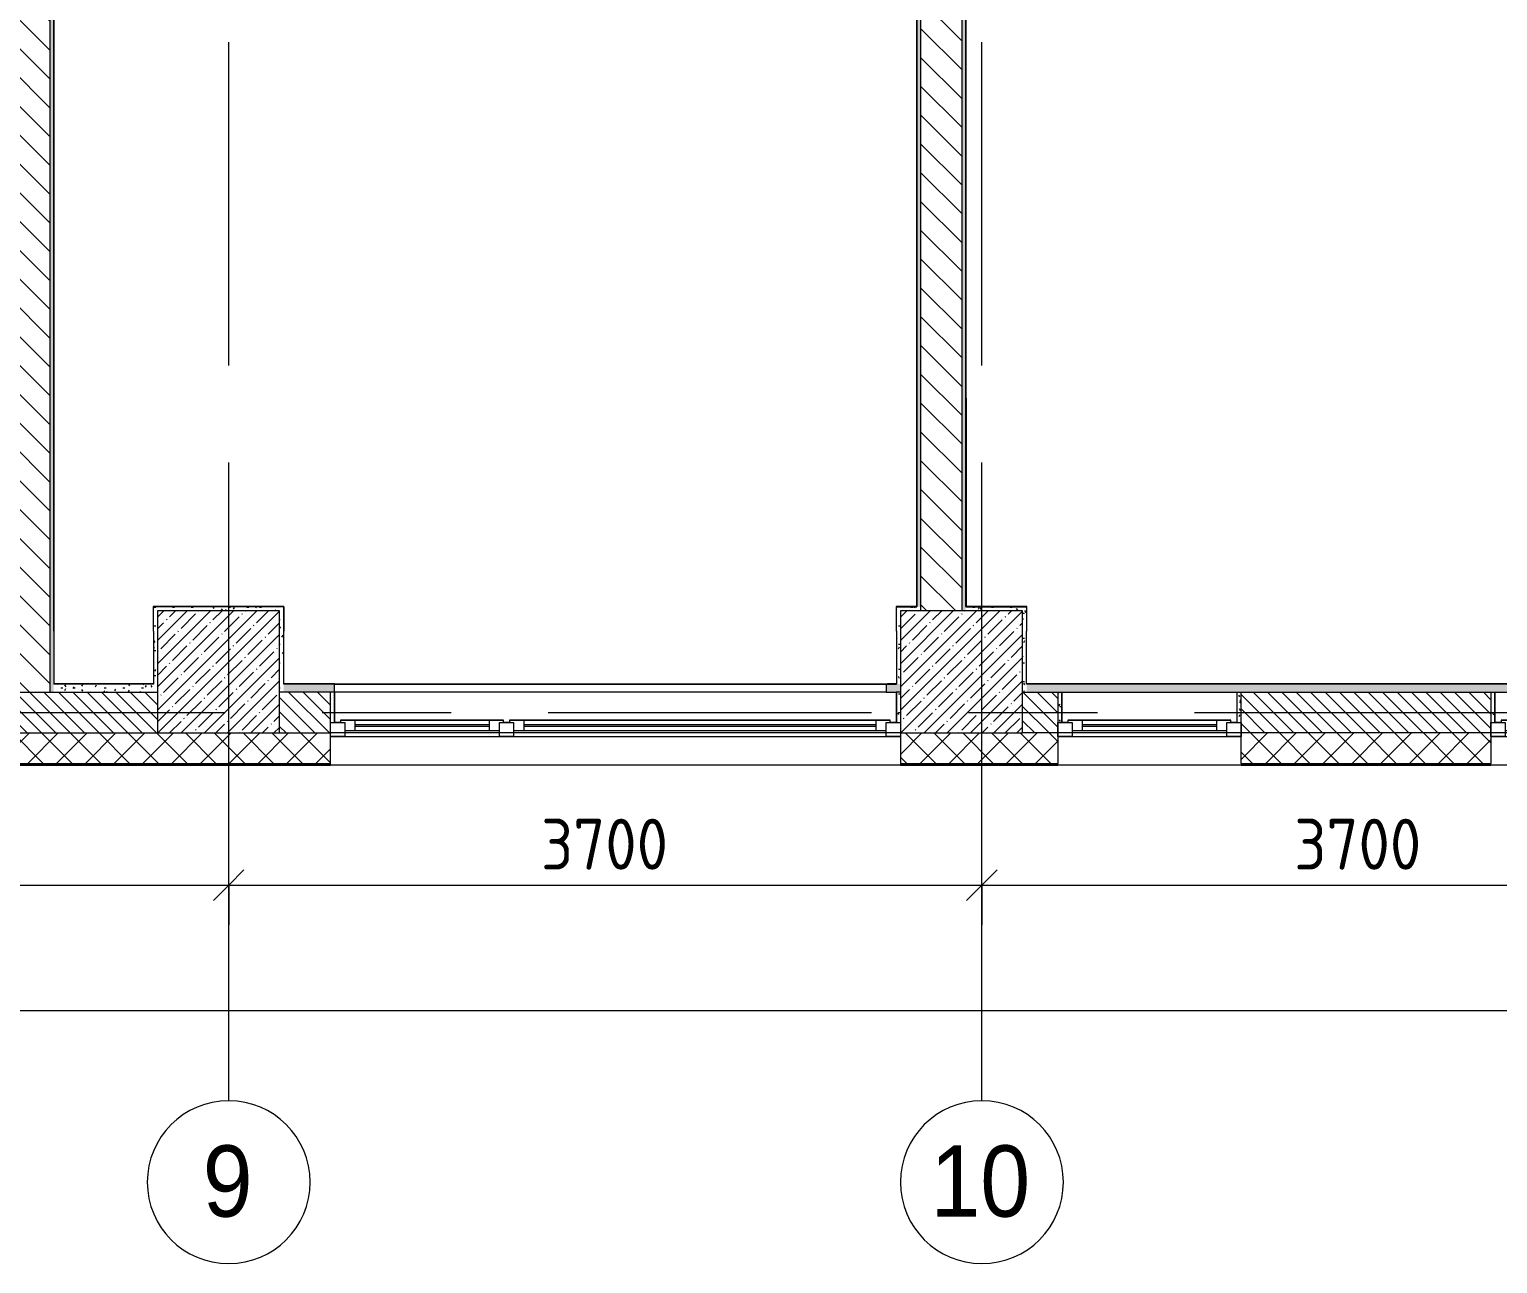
# Model space of a CAD drawing. Header units: millimetres. Extents: x -5524 to 188508, y -8553 to 29000.
# Drawn here: x 24931 to 32143, y -2706 to 3355 of the extents above; entities that cross this region are included whole.
import ezdxf

# ---------------------------------------------------------------- set-up
doc = ezdxf.new("R2010")
doc.units = ezdxf.units.MM
doc.linetypes.add('Осевая', pattern=[3175, 635, -476.25, 1587.5, -476.25])
for name, color, linetype, lineweight in [('A-ANNO-DIMS', 7, 'Continuous', 9), ('A-ANNO-DIMS-100', 7, 'Continuous', 9), ('A-GLAZ', 7, 'Continuous', 9), ('A-GLAZ-1', 7, 'Continuous', 13), ('A-WALL', 7, 'Continuous', 9), ('I-WALL', 7, 'Continuous', 9), ('S-COLS', 7, 'Continuous', 9), ('Оси', 7, 'Continuous', 9), ('Оси-1', 7, 'Continuous', 20), ('Оси-2', 7, 'Осевая', 9)]:
    doc.layers.add(name, color=color, linetype=linetype, lineweight=lineweight)
doc.layers.add('A-WALL-1', color=7, linetype='Continuous', lineweight=9, true_color=0x3c3c3c)
doc.layers.add('A-WALL-FNSH-1', color=7, linetype='Continuous', lineweight=9, true_color=0x3c3c3c)
doc.styles.add('Arial', font='arial.ttf', dxfattribs={"width": 0.9, "height": 350})
doc.styles.add('ISOCPEUR', font='isocpeur.ttf', dxfattribs={"width": 0.9, "height": 250})
doc.dimstyles.new('ISO-2_5_0_9К_БОЛЬШОЙ', dxfattribs={"dimscale": 304.8, "dimtxt": 248.995294, "dimasz": 0.492126, "dimexe": 0.393701, "dimexo": 0.984252, "dimgap": 0, "dimtad": 1, "dimdec": 0, "dimrnd": 10, "dimzin": 0, "dimdsep": 46, "dimtxsty": 'ISOCPEUR', "dimblk1": 'OBLIQUE', "dimblk2": 'OBLIQUE', "dimsah": 1, "dimcen": 0.09, "dimdle": 0.393701, "dimazin": 0, "dimtfac": 1, "dimtdec": 4, "dimtix": 1, "dimtmove": 0, "dimatfit": 3, "dimfxl": 1, "dimtvp": 1, "dimtolj": 1, "dimtzin": 0, "dimarcsym": 2})
doc.dimstyles.new('ISO-2_5_0_9К_БОЛЬШОЙ_1', dxfattribs={"dimscale": 304.8, "dimtxt": 248.995294, "dimasz": 0.492126, "dimexe": 0.393701, "dimexo": 0.984252, "dimgap": 0, "dimtad": 1, "dimdec": 0, "dimrnd": 10, "dimzin": 0, "dimdsep": 46, "dimtxsty": 'ISOCPEUR', "dimblk1": 'OBLIQUE', "dimblk2": 'OBLIQUE', "dimsah": 1, "dimcen": 0.09, "dimdle": 0.393701, "dimazin": 0, "dimtfac": 1, "dimtdec": 4, "dimtix": 1, "dimtmove": 2, "dimatfit": 3, "dimfxl": 1, "dimtvp": 1, "dimtolj": 1, "dimtzin": 0, "dimarcsym": 2})
pattern_1 = [(135, (0, 0), (-70.71068, -70.71068), [])]
pattern_2 = [(0, (0, 0), (121.92, 30.48), [10.058, -81.382, 10.058, -81.382, -487.68]), (0, (0, 0), (121.92, 30.48), [-182.88, 10.058, -172.822, 10.058, -81.382, -213.36]), (0, (0, 0), (121.92, 30.48), [-457.2, 10.058, -50.902, 10.058, -142.342]), (120, (45.72, 15.24), (-87.356454, 90.345817), [10.058, -81.382, 10.058, -81.382, -487.68]), (120, (45.72, 15.24), (-87.356454, 90.345817), [-182.88, 10.058, -172.822, 10.058, -81.382, -213.36]), (120, (45.72, 15.24), (-87.356454, 90.345817), [-457.2, 10.058, -50.902, 10.058, -142.342]), (240, (60.96, 76.2), (-34.563546, -120.825817), [10.058, -81.382, 10.058, -81.382, -487.68]), (240, (60.96, 76.2), (-34.563546, -120.825817), [-182.88, 10.058, -172.822, 10.058, -81.382, -213.36]), (240, (60.96, 76.2), (-34.563546, -120.825817), [-457.2, 10.058, -50.902, 10.058, -142.342])]

# ---------------------------------------------------------------- blocks, each defined once
blk = doc.blocks.new('BSC_Колонна _Прямоугольная - 600х600-V1-План заполнения дверных проемов 3 этажа в осях 1-12')
at = {"layer": 'S-COLS'}
h = blk.add_hatch(dxfattribs=at)
h.set_pattern_fill('FP_3', color=256, style=0, pattern_type=2)
h.set_pattern_definition([(45, (-25860, -200), (-57.02463, 57.02463), []), (45, (-25802.975, -200), (-57.02463, 57.02463), [100.806, -20.161, 3.353, -16.808])])
h.paths.add_polyline_path([(-300, -300), (300, -300), (300, 300), (-300, 300), (-300, -45.6)])
for p, q in [((300, 300), (-300, 300)), ((-300, 300), (-300, -300)), ((300, -300), (300, 300)), ((-300, -300), (300, -300))]:
    blk.add_line(p, q, dxfattribs=at)
blk = doc.blocks.new('BSC_Колонна _Прямоугольная - 600х600-V2-План заполнения дверных проемов 3 этажа в осях 1-12')
at = {"layer": 'S-COLS'}
h = blk.add_hatch(dxfattribs=at)
h.set_pattern_fill('FP_4', color=256, style=0, pattern_type=2)
h.set_pattern_definition([(45, (-29509.74, -200), (-57.02463, 57.02463), []), (45, (-29452.72, -200), (-57.02463, 57.02463), [100.806, -20.161, 3.353, -16.808])])
h.paths.add_polyline_path([(-300, -300), (300, -300), (300, 300), (-300, 300), (-300, -45.6)])
for p, q in [((300, 300), (-300, 300)), ((-300, 300), (-300, -300)), ((300, -300), (300, 300)), ((-300, -300), (300, -300))]:
    blk.add_line(p, q, dxfattribs=at)
blk = doc.blocks.new('120_Окно_СКБ_1Ст - 120_Окно_СКБ_1Ст 900х2500_h_-22445987-План заполнения дверных проемов 3 этажа в осях 1-12')
at = {"layer": 'A-GLAZ'}
for p, q in [((450, -57), (-450, -57)), ((-430, -127), (-400, -127)), ((-330, -107), (330, -107)), ((330, -117), (-330, -117)), ((400, -127), (430, -127))]:
    blk.add_line(p, q, dxfattribs=at)
at = {"layer": 'A-GLAZ-1'}
for p, q in [((-450, -127), (-450, -57)), ((-450, -57), (-380, -57)), ((-380, -57), (-380, -127)), ((380, -127), (380, -57)), ((380, -57), (450, -57)), ((450, -57), (450, -127)), ((-380, -127), (-450, -127)), ((-380, -127), (-400, -127)), ((-400, -127), (-400, -137)), ((-400, -137), (400, -137)), ((400, -137), (-400, -137)), ((380, -87), (-380, -87)), ((-380, -87), (-380, -127)), ((-330, -137), (-330, -87)), ((330, -137), (330, -87)), ((380, -127), (380, -87)), ((450, -127), (380, -127)), ((400, -127), (380, -127)), ((400, -137), (400, -127))]:
    blk.add_line(p, q, dxfattribs=at)
blk = doc.blocks.new('120_Окно_СКБ_2Ст - 120_Окно_СКБ_2Ст 2800х2500_створка_-22445922-План заполнения дверных проемов 3 этажа в осях 1-12')
at = {"layer": 'A-GLAZ'}
for p, q in [((1400, -57), (-1400, -57)), ((-1380, -127), (-1350, -127)), ((-1280, -107), (450, -107)), ((450, -117), (-1280, -117)), ((520, -127), (550, -127)), ((620, -107), (1280, -107)), ((1280, -117), (620, -117)), ((1350, -127), (1380, -127))]:
    blk.add_line(p, q, dxfattribs=at)
at = {"layer": 'A-GLAZ-1'}
for p, q in [((-1400, -127), (-1400, -57)), ((-1400, -57), (-1330, -57)), ((-1330, -57), (-1330, -127)), ((500, -127), (500, -57)), ((500, -57), (570, -57)), ((570, -57), (570, -127)), ((1330, -127), (1330, -57)), ((1330, -57), (1400, -57)), ((1400, -57), (1400, -127)), ((-1330, -127), (-1400, -127)), ((-1330, -127), (-1350, -127)), ((-1350, -127), (-1350, -137)), ((-1350, -137), (520, -137)), ((520, -137), (-1350, -137)), ((500, -87), (-1330, -87)), ((-1330, -87), (-1330, -127)), ((-1280, -137), (-1280, -87)), ((450, -137), (450, -87)), ((500, -127), (500, -87)), ((570, -127), (500, -127)), ((520, -127), (500, -127)), ((520, -137), (520, -127)), ((570, -127), (550, -127)), ((550, -127), (550, -137)), ((550, -137), (1350, -137)), ((1350, -137), (550, -137)), ((1330, -87), (570, -87)), ((570, -87), (570, -127)), ((620, -137), (620, -87)), ((1280, -137), (1280, -87)), ((1330, -127), (1330, -87)), ((1400, -127), (1330, -127)), ((1350, -127), (1330, -127)), ((1350, -137), (1350, -127))]:
    blk.add_line(p, q, dxfattribs=at)
blk = doc.blocks.new('Ось сетки - D8-29747960-План заполнения дверных проемов 3 этажа в осях 1-12')
at = {"layer": 'Оси-1'}
for start, end in [(360, 180), (180, 360)]:
    blk.add_arc((0, 0), 4, start, end, dxfattribs=at)
blk = doc.blocks.new('DIMBLOCK21-План заполнения дверных проемов 3 этажа в осях 1-12')
at = {"layer": 'A-ANNO-DIMS-100'}
for p, q in [((110, -1657.3), (110, -1343.4)), ((38310, -1657.3), (38310, -1343.4)), ((-10, -1463.4), (38430, -1463.4)), ((110, -1463.4), (110, -1657.3)), ((38310, -1463.4), (38310, -1657.3))]:
    blk.add_line(p, q, dxfattribs=at)
at = {"layer": 'A-ANNO-DIMS-100', "lineweight": 20}
for p, q in [((110, -1463.4), (185, -1388.4)), ((38310, -1463.4), (38385, -1388.4)), ((110, -1463.4), (35, -1538.4)), ((38310, -1463.4), (38235, -1538.4))]:
    blk.add_line(p, q, dxfattribs=at)
at = {"layer": 'A-ANNO-DIMS-100', "color": 0, "insert": (20005.7, -1136.8), "char_height": 250, "width": 948.097, "attachment_point": 1, "line_spacing_factor": 1.149209, "style": 'ISOCPEUR'}
blk.add_mtext('38200', dxfattribs=at)
blk = doc.blocks.new('_Oblique')
at = {"color": 0, "linetype": 'ByBlock', "lineweight": -2}
blk.add_line((-0.5, -0.5), (0.5, 0.5), dxfattribs=at)
blk = doc.blocks.new('DIMBLOCK29-План заполнения дверных проемов 3 этажа в осях 1-12')
at = {"layer": 'A-ANNO-DIMS-100'}
for p, q in [((22210, -1041.8), (22210, -727.8)), ((25910, -1041.8), (25910, -727.8)), ((22210, -847.8), (25910, -847.8)), ((22210, -847.8), (22210, -1041.8)), ((25910, -847.8), (25910, -1041.8))]:
    blk.add_line(p, q, dxfattribs=at)
at = {"layer": 'A-ANNO-DIMS-100', "lineweight": 20}
for p, q in [((22210, -847.8), (22285, -772.8)), ((25910, -847.8), (25985, -772.8)), ((22210, -847.8), (22135, -922.8)), ((25910, -847.8), (25835, -922.8))]:
    blk.add_line(p, q, dxfattribs=at)
at = {"layer": 'A-ANNO-DIMS-100', "color": 0, "insert": (23744, -521.2), "char_height": 250, "width": 758.478, "attachment_point": 1, "line_spacing_factor": 1.149209, "style": 'ISOCPEUR'}
blk.add_mtext('3700', dxfattribs=at)
blk = doc.blocks.new('DIMBLOCK30-План заполнения дверных проемов 3 этажа в осях 1-12')
at = {"layer": 'A-ANNO-DIMS-100'}
for p, q in [((25910, -1041.8), (25910, -727.8)), ((29610, -1041.8), (29610, -727.8)), ((25910, -847.8), (29610, -847.8)), ((25910, -847.8), (25910, -1041.8)), ((29610, -847.8), (29610, -1041.8))]:
    blk.add_line(p, q, dxfattribs=at)
at = {"layer": 'A-ANNO-DIMS-100', "lineweight": 20}
for p, q in [((25910, -847.8), (25985, -772.8)), ((29610, -847.8), (29685, -772.8)), ((25910, -847.8), (25835, -922.8)), ((29610, -847.8), (29535, -922.8))]:
    blk.add_line(p, q, dxfattribs=at)
at = {"layer": 'A-ANNO-DIMS-100', "color": 0, "insert": (27444, -521.2), "char_height": 250, "width": 758.478, "attachment_point": 1, "line_spacing_factor": 1.149209, "style": 'ISOCPEUR'}
blk.add_mtext('3700', dxfattribs=at)
blk = doc.blocks.new('DIMBLOCK31-План заполнения дверных проемов 3 этажа в осях 1-12')
at = {"layer": 'A-ANNO-DIMS-100'}
for p, q in [((29610, -1041.8), (29610, -727.8)), ((33310, -1041.8), (33310, -727.8)), ((29610, -847.8), (33310, -847.8)), ((29610, -847.8), (29610, -1041.8)), ((33310, -847.8), (33310, -1041.8))]:
    blk.add_line(p, q, dxfattribs=at)
at = {"layer": 'A-ANNO-DIMS-100', "lineweight": 20}
for p, q in [((29610, -847.8), (29685, -772.8)), ((33310, -847.8), (33385, -772.8)), ((29610, -847.8), (29535, -922.8)), ((33310, -847.8), (33235, -922.8))]:
    blk.add_line(p, q, dxfattribs=at)
at = {"layer": 'A-ANNO-DIMS-100', "color": 0, "insert": (31144, -521.2), "char_height": 250, "width": 758.478, "attachment_point": 1, "line_spacing_factor": 1.149209, "style": 'ISOCPEUR'}
blk.add_mtext('3700', dxfattribs=at)

msp = doc.modelspace()

# ---------------------------------------------------------------- hatches: boundary and pattern name
at = {"layer": 'A-WALL'}
h = msp.add_hatch(dxfattribs=at)
h.set_pattern_fill('FP_9', color=256, style=0, pattern_type=2)
h.set_pattern_definition([(135, (0, 0), (-35.35534, -35.35534), [])])
h.paths.add_polyline_path([(35970, -100), (36523, -100), (36523, 100), (35970, 100)])
h.paths.add_polyline_path([(38540, -100), (38540, 100), (38490, 100), (38490, -100)])
h.paths.add_polyline_path([(37990, -100), (37990, 100), (37423, 100), (37423, -100), (37624.8, -100)])
h.paths.add_polyline_path([(19360, -100), (20710, -100), (20710, 100), (19360, 100)])
h.paths.add_polyline_path([(22710, -100), (22710, 100), (22510, 100), (22510, -100)])
h.paths.add_polyline_path([(21610, -100), (21910, -100), (21910, 100), (21610, 100)])
h.paths.add_polyline_path([(16510, -100), (17260, -100), (17260, 100), (16510, 100)])
h.paths.add_polyline_path([(29982.8, -100), (29982.8, 100), (29809.7, 100), (29809.7, -100)])
h.paths.add_polyline_path([(14860, -100), (15610, -100), (15610, 100), (14860, 100)])
h.paths.add_polyline_path([(33870, -100), (33870, 100), (33610, 100), (33610, -100)])
h.paths.add_polyline_path([(24810, -100), (25560, -100), (25560, 100), (24810, 100)])
h.paths.add_polyline_path([(30882.8, -100), (32110, -100), (32110, 100), (30882.8, 100)])
h.paths.add_polyline_path([(26160, -100), (26409.7, -100), (26409.7, 100), (26160, 100), (26160, -41.2)])
h.paths.add_polyline_path([(7660, -100), (7660, 100), (6830, 100), (6830, -100)])
h.paths.add_polyline_path([(10359.7, -100), (11110, -100), (11110, 100), (10359.7, 100)])
h.paths.add_polyline_path([(12010, -100), (12160, -100), (12160, 100), (12010, 100)])
h = msp.add_hatch(dxfattribs=at)
h.set_pattern_fill('FP_11', color=256, style=0, pattern_type=2)
h.set_pattern_definition([(45, (0, 0), (-70.71068, 70.71068), []), (135, (0, 0), (-70.71068, -70.71068), [])])
h.paths.add_polyline_path([(33565.7, -250), (33870, -250), (33870, -100), (33010, -100), (33010, -250)])
h.paths.add_polyline_path([(37423, -250), (38647.7, -250), (38647.7, -100), (37423, -100)])
h.paths.add_polyline_path([(36523, -250), (36523, -100), (35970, -100), (35970, -250), (36271.8, -250)])
h.paths.add_polyline_path([(30882.8, -250), (32110, -250), (32110, -100), (30882.8, -100)])
h.paths.add_polyline_path([(12010, -250), (12760, -250), (12760, -100), (12010, -100)])
h.paths.add_polyline_path([(14860, -250), (15610, -250), (15610, -100), (14860, -100)])
h.paths.add_polyline_path([(11110, -250), (11110, -100), (10359.7, -100), (10359.7, -250)])
h.paths.add_polyline_path([(24810, -250), (26409.7, -250), (26409.7, -100), (24810, -100)])
h.paths.add_polyline_path([(29809.7, -250), (29982.8, -250), (29982.8, -100), (29209.7, -100), (29209.7, -250)])
h.paths.add_polyline_path([(17260, -250), (17260, -100), (16510, -100), (16510, -250)])
h.paths.add_polyline_path([(19360, -250), (20710, -250), (20710, -100), (19360, -100)])
h.paths.add_polyline_path([(22710, -250), (22710, -100), (21610, -100), (21610, -250), (22510, -250)])
h.paths.add_polyline_path([(8259.7, -250), (8259.7, -100), (6830, -100), (6830, -250)])
h.paths.add_polyline_path([(-260, -250), (3730, -250), (3730, -100), (-260, -100)])
at = {"layer": 'I-WALL'}
h = msp.add_hatch(dxfattribs=at)
h.set_pattern_fill('FP_10', color=256, style=0, pattern_type=2)
h.set_pattern_definition(pattern_1)
h.paths.add_polyline_path([(24830.7, 100), (25030.7, 100), (25030.7, 7700), (24830.7, 7700), (24830.7, 140)])
h = msp.add_hatch(dxfattribs=at)
h.set_pattern_fill('FP_10', color=256, style=0, pattern_type=2)
h.set_pattern_definition(pattern_1)
h.paths.add_polyline_path([(29507.6, 500), (29510.7, 500), (29510.7, 7300), (29310.7, 7300), (29310.7, 500), (29344, 500)])
h = msp.add_hatch(dxfattribs=at)
h.set_pattern_fill('FP_37', color=256, style=0, pattern_type=2)
h.set_pattern_definition(pattern_2)
h.paths.add_polyline_path([(29517.4, 500), (29530.7, 500), (29530.7, 7200), (29510.7, 7200), (29510.7, 500)])
h = msp.add_hatch(dxfattribs=at)
h.set_pattern_fill('FP_37', color=256, style=0, pattern_type=2)
h.set_pattern_definition(pattern_2)
h.paths.add_polyline_path([(25030.7, 100), (25050.7, 100), (25050.7, 6800), (25030.7, 6800), (25030.7, 154.4)])
h = msp.add_hatch(dxfattribs=at)
h.set_pattern_fill('FP_37', color=256, style=0, pattern_type=2)
h.set_pattern_definition(pattern_2)
h.paths.add_polyline_path([(29290.7, 520), (29310.7, 520), (29310.7, 6820), (29290.7, 6820), (29290.7, 521)])
h = msp.add_hatch(dxfattribs=at)
h.set_pattern_fill('FP_37', color=256, style=0, pattern_type=2)
h.set_pattern_definition(pattern_2)
h.paths.add_polyline_path([(25540, 140), (25560, 140), (25560, 520), (25540, 520), (25540, 141)])
h = msp.add_hatch(dxfattribs=at)
h.set_pattern_fill('FP_37', color=256, style=0, pattern_type=2)
h.set_pattern_definition(pattern_2)
h.paths.add_polyline_path([(26180, 500), (26180, 520), (25560, 520), (25560, 500), (26160, 500)])
h = msp.add_hatch(dxfattribs=at)
h.set_pattern_fill('FP_37', color=256, style=0, pattern_type=2)
h.set_pattern_definition(pattern_2)
h.paths.add_polyline_path([(29189.7, 140), (29209.7, 140), (29209.7, 520), (29189.7, 520), (29189.7, 141)])
h = msp.add_hatch(dxfattribs=at)
h.set_pattern_fill('FP_37', color=256, style=0, pattern_type=2)
h.set_pattern_definition(pattern_2)
h.paths.add_polyline_path([(29310.7, 500), (29310.7, 520), (29209.7, 520), (29209.7, 500)])
h = msp.add_hatch(dxfattribs=at)
h.set_pattern_fill('FP_37', color=256, style=0, pattern_type=2)
h.set_pattern_definition(pattern_2)
h.paths.add_polyline_path([(29829.7, 500), (29829.7, 520), (29530.7, 520), (29530.7, 500), (29809.7, 500)])
h = msp.add_hatch(dxfattribs=at)
h.set_pattern_fill('FP_37', color=256, style=0, pattern_type=2)
h.set_pattern_definition(pattern_2)
h.paths.add_polyline_path([(26160, 100), (26180, 100), (26180, 500), (26160, 500), (26160, 154.4)])
h = msp.add_hatch(dxfattribs=at)
h.set_pattern_fill('FP_37', color=256, style=0, pattern_type=2)
h.set_pattern_definition(pattern_2)
h.paths.add_polyline_path([(29809.7, 100), (29829.7, 100), (29829.7, 500), (29809.7, 500), (29809.7, 154.4)])
h = msp.add_hatch(dxfattribs=at)
h.set_pattern_fill('FP_37', color=256, style=0, pattern_type=2)
h.set_pattern_definition(pattern_2)
h.paths.add_polyline_path([(25560, 100), (25560, 140), (25050.7, 140), (25050.7, 100), (25447.6, 100)])
h = msp.add_hatch(dxfattribs=at)
h.set_pattern_fill('FP_37', color=256, style=0, pattern_type=2)
h.set_pattern_definition(pattern_2)
h.paths.add_polyline_path([(29139.7, 100), (29209.7, 100), (29209.7, 140), (29139.7, 140)])
h.paths.add_polyline_path([(26409.7, 100), (26429.7, 100), (26429.7, 140), (26180, 140), (26180, 100)])
h = msp.add_hatch(dxfattribs=at)
h.set_pattern_fill('FP_37', color=256, style=0, pattern_type=2)
h.set_pattern_definition(pattern_2)
h.paths.add_polyline_path([(26409.7, -48), (26429.7, -48), (26429.7, 100), (26409.7, 100)])
h = msp.add_hatch(dxfattribs=at)
h.set_pattern_fill('FP_37', color=256, style=0, pattern_type=2)
h.set_pattern_definition(pattern_2)
h.paths.add_polyline_path([(29189.7, -48), (29209.7, -48), (29209.7, 100), (29189.7, 100)])
h = msp.add_hatch(dxfattribs=at)
h.set_pattern_fill('FP_37', color=256, style=0, pattern_type=2)
h.set_pattern_definition(pattern_2)
h.paths.add_polyline_path([(29982.8, 100), (33010, 100), (33010, 140), (29829.7, 140), (29829.7, 100)])
h = msp.add_hatch(dxfattribs=at)
h.set_pattern_fill('FP_37', color=256, style=0, pattern_type=2)
h.set_pattern_definition(pattern_2)
h.paths.add_polyline_path([(29982.8, -48), (30002.8, -48), (30002.8, 100), (29982.8, 100)])
h = msp.add_hatch(dxfattribs=at)
h.set_pattern_fill('FP_37', color=256, style=0, pattern_type=2)
h.set_pattern_definition(pattern_2)
h.paths.add_polyline_path([(30862.8, -48), (30882.8, -48), (30882.8, 100), (30862.8, 100)])
h = msp.add_hatch(dxfattribs=at)
h.set_pattern_fill('FP_37', color=256, style=0, pattern_type=2)
h.set_pattern_definition(pattern_2)
h.paths.add_polyline_path([(32110, -48), (32130, -48), (32130, 100), (32110, 100)])

# ---------------------------------------------------------------- linework, layer by layer
at = {"layer": 'A-WALL'}
for p, q in [((25030.7, 7700), (25030.7, 100)), ((29310.7, 500), (29310.7, 7300)), ((29530.7, 7200), (29530.7, 520)), ((25050.7, 6800), (25050.7, 140)), ((29290.7, 520), (29290.7, 6800)), ((29209.7, 520), (29290.7, 520)), ((29530.7, 520), (29829.7, 520)), ((24830.7, 100), (25560, 100)), ((26429.7, 100), (26160, 100)), ((29139.7, 140), (29189.7, 140)), ((22510, -100), (25560, -100)), ((26160, -100), (26409.7, -100)), ((29982.8, -100), (29809.7, -100)), ((32110, -100), (30882.8, -100)), ((24810, -250), (26409.7, -250)), ((24810, -253), (26409.7, -253)), ((29209.7, -258), (26409.7, -258)), ((29209.7, -250), (29982.8, -250)), ((29209.7, -253), (29982.8, -253)), ((30882.8, -258), (29982.8, -258)), ((30882.8, -250), (32110, -250)), ((30882.8, -253), (32110, -253)), ((33010, -258), (32110, -258))]:
    msp.add_line(p, q, dxfattribs=at)
at = {"layer": 'A-WALL-1'}
for p, q in [((29510.7, 7300), (29510.7, 500)), ((26180, 520), (25540, 520)), ((25540, 400), (25540, 140)), ((26180, 140), (26180, 400)), ((29189.7, 400), (29189.7, 140)), ((29829.7, 140), (29829.7, 400)), ((25540, 140), (25050.7, 140)), ((26429.7, 140), (26180, 140)), ((26409.7, -250), (26409.7, 100)), ((26429.7, 100), (26409.7, 100)), ((26429.7, 100), (26429.7, 140)), ((26429.7, -48), (26429.7, 100)), ((29139.7, 140), (29139.7, 100)), ((29139.7, 100), (29188.7, 100)), ((29209.7, 100), (29189.7, 100)), ((29189.7, 100), (29189.7, -48)), ((29809.7, 100), (32989, 100)), ((32990, 140), (29829.7, 140)), ((29982.8, 100), (29982.8, -250)), ((30002.8, -48), (30002.8, 100)), ((30862.8, 100), (30862.8, -48)), ((30882.8, -250), (30882.8, 100)), ((32110, 100), (32110, -250)), ((32130, -48), (32130, 100)), ((26409.7, -48), (26429.7, -48)), ((29189.7, -48), (29209.7, -48)), ((29982.8, -48), (30002.8, -48)), ((30862.8, -48), (30882.8, -48)), ((32110, -48), (32130, -48)), ((29209.7, -100), (29209.7, -250))]:
    msp.add_line(p, q, dxfattribs=at)
at = {"layer": 'A-WALL-FNSH-1'}
for p, q in [((29531.7, 1503.4), (29531.7, 7199)), ((25051.7, 400), (25051.7, 6799)), ((29289.7, 6799), (29289.7, 521)), ((29531.7, 1543.4), (29532.7, 1543.4)), ((29532.7, 1543.4), (29532.7, 1503.4)), ((25539, 521), (25539, 400)), ((26181, 521), (25539, 521)), ((25540, 400), (25540, 520)), ((26180, 520), (26180, 400)), ((26181, 400), (26181, 521)), ((29188.7, 521), (29188.7, 400)), ((29289.7, 521), (29188.7, 521)), ((29189.7, 400), (29189.7, 520)), ((29189.7, 520), (29209.7, 520)), ((29830.7, 521), (29532.7, 521)), ((29829.7, 520), (29829.7, 400)), ((29830.7, 400), (29830.7, 521)), ((25050.7, 400), (25051.7, 400)), ((25539, 400), (25540, 400)), ((26180, 400), (26181, 400)), ((29188.7, 400), (29189.7, 400)), ((29829.7, 400), (29830.7, 400)), ((25540, 141), (25050.7, 141)), ((26429.7, 141), (26180, 141)), ((26429.7, 140), (26429.7, 141)), ((26430.7, 100), (26429.7, 100)), ((26430.7, -48), (26430.7, 100)), ((29189.7, 141), (29146.8, 141)), ((29146.8, 141), (29146.8, 140)), ((29189.7, 100), (29188.7, 100)), ((29188.7, 100), (29188.7, -48)), ((32990, 141), (29829.7, 141)), ((30003.8, -48), (30003.8, 100)), ((30861.8, 100), (30861.8, -48)), ((32131, -48), (32131, 100)), ((26429.7, -48), (26430.7, -48)), ((29188.7, -48), (29189.7, -48)), ((30002.8, -48), (30003.8, -48)), ((30861.8, -48), (30862.8, -48)), ((32130, -48), (32131, -48)), ((24810, -258), (26409.7, -258)), ((26409.7, -258), (26409.7, -250)), ((29209.7, -250), (29209.7, -258)), ((29209.7, -258), (29982.8, -258)), ((29982.8, -258), (29982.8, -250)), ((30882.8, -250), (30882.8, -258)), ((30882.8, -258), (32110, -258)), ((32110, -258), (32110, -250))]:
    msp.add_line(p, q, dxfattribs=at)
at = {"layer": 'I-WALL'}
for p, q in [((29531.7, 521), (29531.7, 1503.4)), ((29531.7, 1503.4), (29532.7, 1503.4)), ((29532.7, 1503.4), (29532.7, 521)), ((29531.7, 521), (29532.7, 521)), ((26429.7, 141), (29146.8, 141)), ((26429.7, 140), (29139.7, 140)), ((29139.7, 100), (26429.7, 100)), ((29209.7, -100), (26409.7, -100)), ((30882.8, -100), (29982.8, -100)), ((33010, -100), (32110, -100))]:
    msp.add_line(p, q, dxfattribs=at)
at = {"layer": 'Оси'}
for p, q in [((25910, -1906.3), (25910, 593.7)), ((29610, -1906.3), (29610, 593.7))]:
    msp.add_line(p, q, dxfattribs=at)
at = {"layer": 'Оси-2'}
for p, q in [((25910, 593.7), (25910, 24898.1)), ((29610, 593.7), (29610, 24898.1)), ((-2206.6, 0), (36260, 0))]:
    msp.add_line(p, q, dxfattribs=at)

# ---------------------------------------------------------------- block references
at = {"layer": 'A-GLAZ', "rotation": 180}
for name, p in [('120_Окно_СКБ_2Ст - 120_Окно_СКБ_2Ст 2800х2500_створка_-22445922-План заполнения дверных проемов 3 этажа в осях 1-12', (27809.7, -175)), ('120_Окно_СКБ_1Ст - 120_Окно_СКБ_1Ст 900х2500_h_-22445987-План заполнения дверных проемов 3 этажа в осях 1-12', (30432.8, -175)), ('120_Окно_СКБ_1Ст - 120_Окно_СКБ_1Ст 900х2500_h_-22445987-План заполнения дверных проемов 3 этажа в осях 1-12', (32560, -175))]:
    msp.add_blockref(name, p, dxfattribs=at)
at = {"layer": 'S-COLS'}
for name, p in [('BSC_Колонна _Прямоугольная - 600х600-V1-План заполнения дверных проемов 3 этажа в осях 1-12', (25860, 200)), ('BSC_Колонна _Прямоугольная - 600х600-V2-План заполнения дверных проемов 3 этажа в осях 1-12', (29509.7, 200))]:
    msp.add_blockref(name, p, dxfattribs=at)
at = {"layer": 'Оси-1', "xscale": 99.99999999999993, "yscale": 99.99999999999993, "zscale": 99.99999999999993}
for p in [(25910, -2306.3), (29610, -2306.3)]:
    msp.add_blockref('Ось сетки - D8-29747960-План заполнения дверных проемов 3 этажа в осях 1-12', p, dxfattribs=at)

# ---------------------------------------------------------------- texts
at = {"layer": 'Оси', "char_height": 350, "attachment_point": 1, "style": 'Arial'}
for s, insert, width in [('\\fArial|b0|i0|c204|p34|;\\W.9;9', (25782.5, -2125.6), 303.038), ('10', (29357.4, -2125.6), 606.076)]:
    msp.add_mtext(s, dxfattribs=dict(at, insert=insert, width=width))

# ---------------------------------------------------------------- dimensions: what is measured, and where the dimension line sits
at = {"layer": 'A-ANNO-DIMS'}
for base, p1, p2, picture, middle in [((25910, -847.8), (22210, -741.8), (25910, -741.8), 'DIMBLOCK29-План заполнения дверных проемов 3 этажа в осях 1-12', (24060, -722.8)), ((29610, -847.8), (25910, -741.8), (29610, -741.8), 'DIMBLOCK30-План заполнения дверных проемов 3 этажа в осях 1-12', (27760, -722.8)), ((33310, -847.8), (29610, -741.8), (33310, -741.8), 'DIMBLOCK31-План заполнения дверных проемов 3 этажа в осях 1-12', (31460, -722.8))]:
    dim = msp.add_linear_dim(base=base, p1=p1, p2=p2, dimstyle='ISO-2_5_0_9К_БОЛЬШОЙ', override={"dimpost": '<>', "dimfxl": 3700}, dxfattribs=at)
    dim.commit()
    dim.dimension.update_dxf_attribs({"geometry": picture, "text_midpoint": middle})
dim = msp.add_linear_dim(base=(38310, -1463.4), p1=(110, -1357.3), p2=(38310, -1357.3), dimstyle='ISO-2_5_0_9К_БОЛЬШОЙ_1', override={"dimpost": '<>', "dimfxl": 38199.999966}, dxfattribs=at)
dim.commit()
dim.dimension.update_dxf_attribs({"geometry": 'DIMBLOCK21-План заполнения дверных проемов 3 этажа в осях 1-12', "text_midpoint": (20479.8, -1303.4), "dimtype": 160})

doc.saveas('drawing.dxf')
